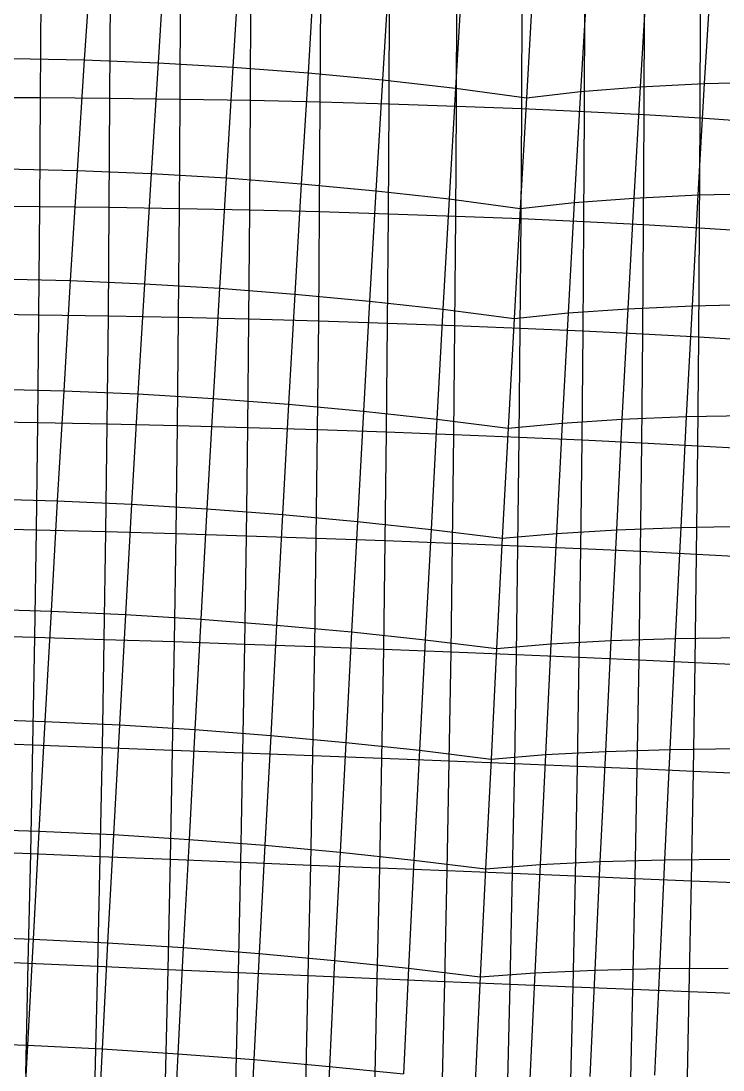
# Model space of a CAD drawing. Extents: x -429 to 429, y -1 to 209.
# Drawn here: x -141.33 to -120.57, y 73.77 to 104.79 of the extents above; entities that cross this region are included whole.
import ezdxf

# ---------------------------------------------------------------- set-up
doc = ezdxf.new("R2010")
doc.units = 0

msp = doc.modelspace()

# ---------------------------------------------------------------- linework, layer by layer
at = {"layer": 'default', "color": 5, "linetype": 'CONTINUOUS'}
for p, q in [((-139.239, 106.925, -2.343), (-139.457, 103.637, -2.966)), ((-137.062, 106.841, -2.792), (-137.275, 103.55, -3.415)), ((-134.854, 106.715, -3.014), (-135.061, 103.421, -3.636)), ((-132.638, 106.547, -3.008), (-132.84, 103.251, -3.625)), ((-130.44, 106.34, -2.772), (-130.637, 103.043, -3.384)), ((-128.283, 106.096, -2.31), (-128.476, 102.798, -2.913)), ((-122.824, 106.145, -4.59), (-123.018, 102.837, -5.204)), ((-120.928, 106.246, -5.799), (-121.121, 102.935, -6.422)), ((-126.19, 105.818, -1.628), (-126.381, 102.519, -2.22)), ((-126.19, 105.818, -1.628), (-126.381, 102.519, -2.22)), ((-124.584, 106.001, -3.195), (-124.778, 102.698, -3.799)), ((-141.584, 103.681, -2.292), (-139.457, 103.637, -2.966)), ((-139.457, 103.637, -2.966), (-139.671, 100.368, -3.571)), ((-139.457, 103.637, -2.966), (-137.275, 103.55, -3.415)), ((-137.275, 103.55, -3.415), (-137.483, 100.278, -4.021)), ((-137.275, 103.55, -3.415), (-135.061, 103.421, -3.636)), ((-135.061, 103.421, -3.636), (-135.264, 100.147, -4.24)), ((-135.061, 103.421, -3.636), (-132.84, 103.251, -3.625)), ((-132.84, 103.251, -3.625), (-133.038, 99.976, -4.225)), ((-132.84, 103.251, -3.625), (-130.637, 103.043, -3.384)), ((-130.637, 103.043, -3.384), (-130.83, 99.767, -3.977)), ((-130.637, 103.043, -3.384), (-128.476, 102.798, -2.913)), ((-128.476, 102.798, -2.913), (-128.665, 99.523, -3.498)), ((-128.476, 102.798, -2.913), (-126.381, 102.519, -2.22)), ((-126.381, 102.519, -2.22), (-124.778, 102.698, -3.799)), ((-124.778, 102.698, -3.799), (-124.967, 99.418, -4.384)), ((-124.778, 102.698, -3.799), (-123.018, 102.837, -5.204)), ((-123.018, 102.837, -5.204), (-123.208, 99.552, -5.8)), ((-123.018, 102.837, -5.204), (-121.121, 102.935, -6.422)), ((-121.121, 102.935, -6.422), (-121.31, 99.644, -7.026)), ((-121.121, 102.935, -6.422), (-119.109, 102.99, -7.437)), ((-126.381, 102.519, -2.22), (-126.567, 99.246, -2.794)), ((-126.381, 102.519, -2.22), (-126.567, 99.246, -2.794)), ((-141.802, 100.416, -2.895), (-139.671, 100.368, -3.571)), ((-139.671, 100.368, -3.571), (-139.871, 97.108, -4.126)), ((-139.671, 100.368, -3.571), (-137.483, 100.278, -4.021)), ((-137.483, 100.278, -4.021), (-137.68, 97.015, -4.577)), ((-137.483, 100.278, -4.021), (-135.264, 100.147, -4.24)), ((-135.264, 100.147, -4.24), (-135.458, 96.883, -4.796)), ((-135.264, 100.147, -4.24), (-133.038, 99.976, -4.225)), ((-133.038, 99.976, -4.225), (-133.229, 96.712, -4.781)), ((-133.038, 99.976, -4.225), (-130.83, 99.767, -3.977)), ((-130.83, 99.767, -3.977), (-131.018, 96.504, -4.532)), ((-130.83, 99.767, -3.977), (-128.665, 99.523, -3.498)), ((-123.208, 99.552, -5.8), (-121.31, 99.644, -7.026)), ((-121.31, 99.644, -7.026), (-121.485, 96.364, -7.587)), ((-121.31, 99.644, -7.026), (-119.295, 99.694, -8.048)), ((-128.665, 99.523, -3.498), (-128.849, 96.263, -4.052)), ((-128.665, 99.523, -3.498), (-126.567, 99.246, -2.794)), ((-126.567, 99.246, -2.794), (-124.967, 99.418, -4.384)), ((-124.967, 99.418, -4.384), (-125.146, 96.154, -4.939)), ((-124.967, 99.418, -4.384), (-123.208, 99.552, -5.8)), ((-123.208, 99.552, -5.8), (-123.385, 96.279, -6.358)), ((-126.567, 99.246, -2.794), (-126.748, 95.99, -3.345)), ((-126.567, 99.246, -2.794), (-126.748, 95.99, -3.345)), ((-142.005, 97.16, -3.448), (-139.871, 97.108, -4.126)), ((-139.871, 97.108, -4.126), (-140.064, 93.852, -4.656)), ((-139.871, 97.108, -4.126), (-137.68, 97.015, -4.577)), ((-137.68, 97.015, -4.577), (-137.871, 93.757, -5.108)), ((-137.68, 97.015, -4.577), (-135.458, 96.883, -4.796)), ((-135.458, 96.883, -4.796), (-135.646, 93.623, -5.327)), ((-135.458, 96.883, -4.796), (-133.229, 96.712, -4.781)), ((-133.229, 96.712, -4.781), (-133.414, 93.453, -5.312)), ((-133.229, 96.712, -4.781), (-131.018, 96.504, -4.532)), ((-131.018, 96.504, -4.532), (-131.2, 93.248, -5.063)), ((-131.018, 96.504, -4.532), (-128.849, 96.263, -4.052)), ((-128.849, 96.263, -4.052), (-129.028, 93.01, -4.582)), ((-128.849, 96.263, -4.052), (-126.748, 95.99, -3.345)), ((-125.146, 96.154, -4.939), (-123.385, 96.279, -6.358)), ((-123.385, 96.279, -6.358), (-123.556, 93.012, -6.894)), ((-123.385, 96.279, -6.358), (-121.485, 96.364, -7.587)), ((-121.485, 96.364, -7.587), (-121.653, 93.09, -8.125)), ((-121.485, 96.364, -7.587), (-119.467, 96.408, -8.612)), ((-126.748, 95.99, -3.345), (-126.924, 92.742, -3.875)), ((-126.748, 95.99, -3.345), (-126.924, 92.742, -3.875)), ((-126.748, 95.99, -3.345), (-125.146, 96.154, -4.939)), ((-125.146, 96.154, -4.939), (-125.32, 92.896, -5.472)), ((-142.201, 93.908, -3.977), (-140.064, 93.852, -4.656)), ((-140.064, 93.852, -4.656), (-140.255, 90.596, -5.177)), ((-140.064, 93.852, -4.656), (-137.871, 93.757, -5.108)), ((-137.871, 93.757, -5.108), (-138.058, 90.498, -5.629)), ((-137.871, 93.757, -5.108), (-135.646, 93.623, -5.327)), ((-135.646, 93.623, -5.327), (-135.83, 90.363, -5.849)), ((-135.646, 93.623, -5.327), (-133.414, 93.453, -5.312)), ((-133.414, 93.453, -5.312), (-133.594, 90.193, -5.833)), ((-133.414, 93.453, -5.312), (-131.2, 93.248, -5.063)), ((-131.2, 93.248, -5.063), (-131.377, 89.989, -5.581)), ((-131.2, 93.248, -5.063), (-129.028, 93.01, -4.582)), ((-123.556, 93.012, -6.894), (-121.653, 93.09, -8.125)), ((-121.653, 93.09, -8.125), (-121.817, 89.813, -8.642)), ((-121.653, 93.09, -8.125), (-119.633, 93.128, -9.151)), ((-129.028, 93.01, -4.582), (-129.203, 89.753, -5.097)), ((-129.028, 93.01, -4.582), (-126.924, 92.742, -3.875)), ((-126.924, 92.742, -3.875), (-125.32, 92.896, -5.472)), ((-125.32, 92.896, -5.472), (-125.489, 89.634, -5.985)), ((-125.32, 92.896, -5.472), (-123.556, 93.012, -6.894)), ((-123.556, 93.012, -6.894), (-123.722, 89.742, -7.409)), ((-126.924, 92.742, -3.875), (-127.096, 89.489, -4.385)), ((-126.924, 92.742, -3.875), (-127.096, 89.489, -4.385)), ((-142.394, 90.656, -4.496), (-140.255, 90.596, -5.177)), ((-140.255, 90.596, -5.177), (-140.438, 87.334, -5.671)), ((-140.255, 90.596, -5.177), (-138.058, 90.498, -5.629)), ((-138.058, 90.498, -5.629), (-138.239, 87.233, -6.125)), ((-138.058, 90.498, -5.629), (-135.83, 90.363, -5.849)), ((-135.83, 90.363, -5.849), (-136.008, 87.096, -6.345)), ((-135.83, 90.363, -5.849), (-133.594, 90.193, -5.833)), ((-133.594, 90.193, -5.833), (-133.77, 86.925, -6.329)), ((-133.594, 90.193, -5.833), (-131.377, 89.989, -5.581)), ((-131.377, 89.989, -5.581), (-131.55, 86.722, -6.077)), ((-131.377, 89.989, -5.581), (-129.203, 89.753, -5.097)), ((-129.203, 89.753, -5.097), (-129.373, 86.488, -5.592)), ((-129.203, 89.753, -5.097), (-127.096, 89.489, -4.385)), ((-125.489, 89.634, -5.985), (-123.722, 89.742, -7.409)), ((-123.722, 89.742, -7.409), (-123.888, 86.466, -7.914)), ((-123.722, 89.742, -7.409), (-121.817, 89.813, -8.642)), ((-121.817, 89.813, -8.642), (-121.98, 86.531, -9.152)), ((-121.817, 89.813, -8.642), (-119.794, 89.845, -9.671)), ((-127.096, 89.489, -4.385), (-127.264, 86.226, -4.88)), ((-127.096, 89.489, -4.385), (-127.264, 86.226, -4.88)), ((-127.096, 89.489, -4.385), (-125.489, 89.634, -5.985)), ((-125.489, 89.634, -5.985), (-125.656, 86.364, -6.485)), ((-142.58, 87.397, -4.99), (-140.438, 87.334, -5.671)), ((-140.438, 87.334, -5.671), (-140.619, 84.073, -6.153)), ((-140.438, 87.334, -5.671), (-138.239, 87.233, -6.125)), ((-138.239, 87.233, -6.125), (-138.418, 83.97, -6.608)), ((-138.239, 87.233, -6.125), (-136.008, 87.096, -6.345)), ((-136.008, 87.096, -6.345), (-136.185, 83.831, -6.828)), ((-136.008, 87.096, -6.345), (-133.77, 86.925, -6.329)), ((-133.77, 86.925, -6.329), (-133.944, 83.658, -6.812)), ((-133.77, 86.925, -6.329), (-131.55, 86.722, -6.077)), ((-131.55, 86.722, -6.077), (-131.721, 83.454, -6.561)), ((-131.55, 86.722, -6.077), (-129.373, 86.488, -5.592)), ((-121.98, 86.531, -9.152), (-119.954, 86.558, -10.183)), ((-129.373, 86.488, -5.592), (-129.542, 83.221, -6.076)), ((-129.373, 86.488, -5.592), (-127.264, 86.226, -4.88)), ((-127.264, 86.226, -4.88), (-125.656, 86.364, -6.485)), ((-125.656, 86.364, -6.485), (-125.819, 83.092, -6.971)), ((-125.656, 86.364, -6.485), (-123.888, 86.466, -7.914)), ((-123.888, 86.466, -7.914), (-124.048, 83.188, -8.402)), ((-123.888, 86.466, -7.914), (-121.98, 86.531, -9.152)), ((-121.98, 86.531, -9.152), (-122.138, 83.248, -9.641)), ((-127.264, 86.226, -4.88), (-127.429, 82.96, -5.364)), ((-127.264, 86.226, -4.88), (-127.429, 82.96, -5.364)), ((-142.764, 84.14, -5.471), (-140.619, 84.073, -6.153)), ((-140.619, 84.073, -6.153), (-140.798, 80.832, -6.623)), ((-140.619, 84.073, -6.153), (-138.418, 83.97, -6.608)), ((-138.418, 83.97, -6.608), (-138.594, 80.726, -7.078)), ((-138.418, 83.97, -6.608), (-136.185, 83.831, -6.828)), ((-136.185, 83.831, -6.828), (-136.358, 80.585, -7.299)), ((-136.185, 83.831, -6.828), (-133.944, 83.658, -6.812)), ((-133.944, 83.658, -6.812), (-134.115, 80.411, -7.284)), ((-133.944, 83.658, -6.812), (-131.721, 83.454, -6.561)), ((-131.721, 83.454, -6.561), (-131.889, 80.206, -7.032)), ((-131.721, 83.454, -6.561), (-129.542, 83.221, -6.076)), ((-129.542, 83.221, -6.076), (-129.707, 79.973, -6.548)), ((-129.542, 83.221, -6.076), (-127.429, 82.96, -5.364)), ((-125.819, 83.092, -6.971), (-124.048, 83.188, -8.402)), ((-124.048, 83.188, -8.402), (-124.206, 79.93, -8.877)), ((-124.048, 83.188, -8.402), (-122.138, 83.248, -9.641)), ((-122.138, 83.248, -9.641), (-122.294, 79.985, -10.117)), ((-122.138, 83.248, -9.641), (-120.109, 83.271, -10.674)), ((-127.429, 82.96, -5.364), (-127.592, 79.714, -5.835)), ((-127.429, 82.96, -5.364), (-127.592, 79.714, -5.835)), ((-127.429, 82.96, -5.364), (-125.819, 83.092, -6.971)), ((-125.819, 83.092, -6.971), (-125.979, 79.839, -7.444)), ((-142.945, 80.902, -5.939), (-140.798, 80.832, -6.623)), ((-140.798, 80.832, -6.623), (-140.972, 77.635, -7.075)), ((-140.798, 80.832, -6.623), (-138.594, 80.726, -7.078)), ((-138.594, 80.726, -7.078), (-138.766, 77.527, -7.531)), ((-138.594, 80.726, -7.078), (-136.358, 80.585, -7.299)), ((-136.358, 80.585, -7.299), (-136.528, 77.384, -7.752)), ((-136.358, 80.585, -7.299), (-134.115, 80.411, -7.284)), ((-134.115, 80.411, -7.284), (-134.282, 77.21, -7.737)), ((-134.115, 80.411, -7.284), (-131.889, 80.206, -7.032)), ((-131.889, 80.206, -7.032), (-132.053, 77.007, -7.486)), ((-131.889, 80.206, -7.032), (-129.707, 79.973, -6.548)), ((-129.707, 79.973, -6.548), (-129.868, 76.775, -7.001)), ((-129.707, 79.973, -6.548), (-127.592, 79.714, -5.835)), ((-127.592, 79.714, -5.835), (-125.979, 79.839, -7.444)), ((-125.979, 79.839, -7.444), (-126.134, 76.636, -7.899)), ((-125.979, 79.839, -7.444), (-124.206, 79.93, -8.877)), ((-124.206, 79.93, -8.877), (-124.36, 76.72, -9.334)), ((-124.206, 79.93, -8.877), (-122.294, 79.985, -10.117)), ((-122.294, 79.985, -10.117), (-122.446, 76.769, -10.576)), ((-122.294, 79.985, -10.117), (-120.262, 80.004, -11.152)), ((-127.592, 79.714, -5.835), (-127.749, 76.519, -6.288)), ((-127.592, 79.714, -5.835), (-127.749, 76.519, -6.288)), ((-143.121, 77.71, -6.39), (-140.972, 77.635, -7.075)), ((-140.972, 77.635, -7.075), (-141.139, 74.5, -7.498)), ((-140.972, 77.635, -7.075), (-138.766, 77.527, -7.531)), ((-138.766, 77.527, -7.531), (-138.931, 74.389, -7.955)), ((-138.766, 77.527, -7.531), (-136.528, 77.384, -7.752)), ((-136.528, 77.384, -7.752), (-136.69, 74.247, -8.177)), ((-136.528, 77.384, -7.752), (-134.282, 77.21, -7.737)), ((-134.282, 77.21, -7.737), (-134.441, 74.074, -8.162)), ((-134.282, 77.21, -7.737), (-132.053, 77.007, -7.486)), ((-132.053, 77.007, -7.486), (-132.209, 73.874, -7.91)), ((-132.053, 77.007, -7.486), (-129.868, 76.775, -7.001)), ((-129.868, 76.775, -7.001), (-130.02, 73.648, -7.424)), ((-129.868, 76.775, -7.001), (-127.749, 76.519, -6.288)), ((-127.749, 76.519, -6.288), (-126.134, 76.636, -7.899)), ((-126.134, 76.636, -7.899), (-126.282, 73.505, -8.324)), ((-126.134, 76.636, -7.899), (-124.36, 76.72, -9.334)), ((-124.36, 76.72, -9.334), (-124.506, 73.578, -9.761)), ((-124.36, 76.72, -9.334), (-122.446, 76.769, -10.576)), ((-122.446, 76.769, -10.576), (-122.59, 73.618, -11.005)), ((-122.446, 76.769, -10.576), (-120.412, 76.782, -11.612)), ((-127.749, 76.519, -6.288), (-127.898, 73.399, -6.71)), ((-127.749, 76.519, -6.288), (-127.898, 73.399, -6.71)), ((-143.29, 74.578, -6.813), (-141.139, 74.5, -7.498)), ((-141.139, 74.5, -7.498), (-141.295, 71.431, -7.882)), ((-141.139, 74.5, -7.498), (-138.931, 74.389, -7.955)), ((-138.931, 74.389, -7.955), (-139.084, 71.318, -8.339)), ((-138.931, 74.389, -7.955), (-136.69, 74.247, -8.177)), ((-136.69, 74.247, -8.177), (-136.84, 71.177, -8.561)), ((-136.69, 74.247, -8.177), (-134.441, 74.074, -8.162)), ((-134.441, 74.074, -8.162), (-134.589, 71.008, -8.546)), ((-134.441, 74.074, -8.162), (-132.209, 73.874, -7.91)), ((-132.209, 73.874, -7.91), (-132.354, 70.815, -8.294)), ((-132.209, 73.874, -7.91), (-130.02, 73.648, -7.424))]:
    msp.add_line(p, q, dxfattribs=at)
at = {"layer": 'default', "color": 3, "linetype": 'CONTINUOUS'}
for p, q in [((-140.749, 102.52, 33.22), (-140.734, 105.752, 33.036)), ((-138.696, 102.504, 33.549), (-138.681, 105.744, 33.365)), ((-136.622, 102.478, 33.695), (-136.608, 105.725, 33.511)), ((-134.544, 102.441, 33.656), (-134.53, 105.694, 33.471)), ((-132.479, 102.394, 33.433), (-132.465, 105.652, 33.247)), ((-130.442, 102.337, 33.026), (-130.428, 105.599, 32.84)), ((-128.451, 102.271, 32.44), (-128.437, 105.535, 32.254)), ((-126.52, 102.195, 31.679), (-126.507, 105.461, 31.492)), ((-124.666, 102.112, 30.748), (-124.653, 105.377, 30.562)), ((-122.903, 102.02, 29.657), (-122.89, 105.285, 29.471)), ((-121.245, 101.922, 28.413), (-121.233, 105.184, 28.226)), ((-142.765, 102.525, 32.709), (-140.749, 102.52, 33.22)), ((-140.77, 99.302, 33.382), (-140.749, 102.52, 33.22)), ((-140.749, 102.52, 33.22), (-138.696, 102.504, 33.549)), ((-138.716, 99.278, 33.712), (-138.696, 102.504, 33.549)), ((-138.696, 102.504, 33.549), (-136.622, 102.478, 33.695)), ((-136.642, 99.244, 33.859), (-136.622, 102.478, 33.695)), ((-136.622, 102.478, 33.695), (-134.544, 102.441, 33.656)), ((-134.564, 99.201, 33.82), (-134.544, 102.441, 33.656)), ((-134.544, 102.441, 33.656), (-132.479, 102.394, 33.433)), ((-132.499, 99.149, 33.597), (-132.479, 102.394, 33.433)), ((-132.479, 102.394, 33.433), (-130.442, 102.337, 33.026)), ((-130.462, 99.089, 33.19), (-130.442, 102.337, 33.026)), ((-130.442, 102.337, 33.026), (-128.451, 102.271, 32.44)), ((-128.47, 99.02, 32.604), (-128.451, 102.271, 32.44)), ((-128.451, 102.271, 32.44), (-126.52, 102.195, 31.679)), ((-126.539, 98.943, 31.843), (-126.52, 102.195, 31.679)), ((-126.52, 102.195, 31.679), (-124.666, 102.112, 30.748)), ((-124.684, 98.86, 30.913), (-124.666, 102.112, 30.748)), ((-124.666, 102.112, 30.748), (-122.903, 102.02, 29.657)), ((-122.921, 98.77, 29.821), (-122.903, 102.02, 29.657)), ((-122.903, 102.02, 29.657), (-121.245, 101.922, 28.413)), ((-121.263, 98.675, 28.577), (-121.245, 101.922, 28.413)), ((-121.245, 101.922, 28.413), (-119.706, 101.818, 27.025)), ((-142.786, 99.316, 32.87), (-140.77, 99.302, 33.382)), ((-140.796, 96.1, 33.521), (-140.77, 99.302, 33.382)), ((-140.77, 99.302, 33.382), (-138.716, 99.278, 33.712)), ((-138.743, 96.067, 33.852), (-138.716, 99.278, 33.712)), ((-138.716, 99.278, 33.712), (-136.642, 99.244, 33.859)), ((-136.668, 96.025, 33.998), (-136.642, 99.244, 33.859)), ((-136.642, 99.244, 33.859), (-134.564, 99.201, 33.82)), ((-134.59, 95.976, 33.96), (-134.564, 99.201, 33.82)), ((-134.564, 99.201, 33.82), (-132.499, 99.149, 33.597)), ((-132.524, 95.918, 33.737), (-132.499, 99.149, 33.597)), ((-132.499, 99.149, 33.597), (-130.462, 99.089, 33.19)), ((-130.487, 95.854, 33.331), (-130.462, 99.089, 33.19)), ((-130.462, 99.089, 33.19), (-128.47, 99.02, 32.604)), ((-128.494, 95.783, 32.745), (-128.47, 99.02, 32.604)), ((-128.47, 99.02, 32.604), (-126.539, 98.943, 31.843)), ((-126.563, 95.705, 31.984), (-126.539, 98.943, 31.843)), ((-126.539, 98.943, 31.843), (-124.684, 98.86, 30.913)), ((-124.708, 95.622, 31.054), (-124.684, 98.86, 30.913)), ((-124.684, 98.86, 30.913), (-122.921, 98.77, 29.821)), ((-122.944, 95.535, 29.963), (-122.921, 98.77, 29.821)), ((-122.921, 98.77, 29.821), (-121.263, 98.675, 28.577)), ((-121.285, 95.443, 28.718), (-121.263, 98.675, 28.577)), ((-121.263, 98.675, 28.577), (-119.723, 98.575, 27.19)), ((-142.812, 96.124, 33.009), (-140.796, 96.1, 33.521)), ((-140.829, 92.914, 33.634), (-140.796, 96.1, 33.521)), ((-140.796, 96.1, 33.521), (-138.743, 96.067, 33.852)), ((-138.776, 92.871, 33.965), (-138.743, 96.067, 33.852)), ((-138.743, 96.067, 33.852), (-136.668, 96.025, 33.998)), ((-136.701, 92.821, 34.113), (-136.668, 96.025, 33.998)), ((-136.668, 96.025, 33.998), (-134.59, 95.976, 33.96)), ((-134.622, 92.764, 34.075), (-134.59, 95.976, 33.96)), ((-134.59, 95.976, 33.96), (-132.524, 95.918, 33.737)), ((-132.556, 92.702, 33.852), (-132.524, 95.918, 33.737)), ((-132.524, 95.918, 33.737), (-130.487, 95.854, 33.331)), ((-130.518, 92.633, 33.446), (-130.487, 95.854, 33.331)), ((-130.487, 95.854, 33.331), (-128.494, 95.783, 32.745)), ((-128.525, 92.56, 32.861), (-128.494, 95.783, 32.745)), ((-128.494, 95.783, 32.745), (-126.563, 95.705, 31.984)), ((-126.594, 92.482, 32.1), (-126.563, 95.705, 31.984)), ((-126.563, 95.705, 31.984), (-124.708, 95.622, 31.054)), ((-124.738, 92.4, 31.169), (-124.708, 95.622, 31.054)), ((-124.708, 95.622, 31.054), (-122.944, 95.535, 29.963)), ((-122.973, 92.315, 30.078), (-122.944, 95.535, 29.963)), ((-122.944, 95.535, 29.963), (-121.285, 95.443, 28.718)), ((-121.314, 92.227, 28.833), (-121.285, 95.443, 28.718)), ((-121.285, 95.443, 28.718), (-119.745, 95.347, 27.33)), ((-142.846, 92.949, 33.121), (-140.829, 92.914, 33.634)), ((-140.87, 89.739, 33.719), (-140.829, 92.914, 33.634)), ((-140.829, 92.914, 33.634), (-138.776, 92.871, 33.965)), ((-138.816, 89.686, 34.051), (-138.776, 92.871, 33.965)), ((-138.776, 92.871, 33.965), (-136.701, 92.821, 34.113)), ((-136.741, 89.627, 34.198), (-136.701, 92.821, 34.113)), ((-136.701, 92.821, 34.113), (-134.622, 92.764, 34.075)), ((-134.662, 89.563, 34.161), (-134.622, 92.764, 34.075)), ((-134.622, 92.764, 34.075), (-132.556, 92.702, 33.852)), ((-132.595, 89.495, 33.938), (-132.556, 92.702, 33.852)), ((-132.556, 92.702, 33.852), (-130.518, 92.633, 33.446)), ((-130.556, 89.423, 33.532), (-130.518, 92.633, 33.446)), ((-130.518, 92.633, 33.446), (-128.525, 92.56, 32.861)), ((-128.563, 89.347, 32.947), (-128.525, 92.56, 32.861)), ((-128.525, 92.56, 32.861), (-126.594, 92.482, 32.1)), ((-126.631, 89.269, 32.186), (-126.594, 92.482, 32.1)), ((-126.594, 92.482, 32.1), (-124.738, 92.4, 31.169)), ((-124.774, 89.188, 31.255), (-124.738, 92.4, 31.169)), ((-124.738, 92.4, 31.169), (-122.973, 92.315, 30.078)), ((-123.009, 89.106, 30.163), (-122.973, 92.315, 30.078)), ((-122.973, 92.315, 30.078), (-121.314, 92.227, 28.833)), ((-121.349, 89.023, 28.918), (-121.314, 92.227, 28.833)), ((-121.314, 92.227, 28.833), (-119.773, 92.137, 27.445)), ((-142.887, 89.787, 33.206), (-140.87, 89.739, 33.719)), ((-140.919, 86.566, 33.773), (-140.87, 89.739, 33.719)), ((-140.87, 89.739, 33.719), (-138.816, 89.686, 34.051)), ((-138.864, 86.501, 34.105), (-138.816, 89.686, 34.051)), ((-138.816, 89.686, 34.051), (-136.741, 89.627, 34.198)), ((-136.788, 86.433, 34.253), (-136.741, 89.627, 34.198)), ((-136.741, 89.627, 34.198), (-134.662, 89.563, 34.161)), ((-134.708, 86.362, 34.216), (-134.662, 89.563, 34.161)), ((-134.662, 89.563, 34.161), (-132.595, 89.495, 33.938)), ((-132.641, 86.288, 33.993), (-132.595, 89.495, 33.938)), ((-132.595, 89.495, 33.938), (-130.556, 89.423, 33.532)), ((-130.602, 86.211, 33.588), (-130.556, 89.423, 33.532)), ((-130.556, 89.423, 33.532), (-128.563, 89.347, 32.947)), ((-128.608, 86.134, 33.002), (-128.563, 89.347, 32.947)), ((-128.563, 89.347, 32.947), (-126.631, 89.269, 32.186)), ((-126.675, 86.055, 32.241), (-126.631, 89.269, 32.186)), ((-126.631, 89.269, 32.186), (-124.774, 89.188, 31.255)), ((-124.818, 85.976, 31.311), (-124.774, 89.188, 31.255)), ((-124.774, 89.188, 31.255), (-123.009, 89.106, 30.163)), ((-123.052, 85.897, 30.218), (-123.009, 89.106, 30.163)), ((-123.009, 89.106, 30.163), (-121.349, 89.023, 28.918)), ((-121.391, 85.82, 28.973), (-121.349, 89.023, 28.918)), ((-121.349, 89.023, 28.918), (-119.807, 88.94, 27.53)), ((-142.936, 86.626, 33.26), (-140.919, 86.566, 33.773)), ((-140.975, 83.379, 33.795), (-140.919, 86.566, 33.773)), ((-140.919, 86.566, 33.773), (-138.864, 86.501, 34.105)), ((-138.92, 83.304, 34.126), (-138.864, 86.501, 34.105)), ((-138.864, 86.501, 34.105), (-136.788, 86.433, 34.253)), ((-136.844, 83.227, 34.273), (-136.788, 86.433, 34.253)), ((-136.788, 86.433, 34.253), (-134.708, 86.362, 34.216)), ((-134.764, 83.149, 34.234), (-134.708, 86.362, 34.216)), ((-134.708, 86.362, 34.216), (-132.641, 86.288, 33.993)), ((-132.696, 83.069, 34.012), (-132.641, 86.288, 33.993)), ((-132.641, 86.288, 33.993), (-130.602, 86.211, 33.588)), ((-130.657, 82.989, 33.606), (-130.602, 86.211, 33.588)), ((-130.602, 86.211, 33.588), (-128.608, 86.134, 33.002)), ((-128.662, 82.909, 33.02), (-128.608, 86.134, 33.002)), ((-128.608, 86.134, 33.002), (-126.675, 86.055, 32.241)), ((-126.729, 82.83, 32.26), (-126.675, 86.055, 32.241)), ((-126.675, 86.055, 32.241), (-124.818, 85.976, 31.311)), ((-124.871, 82.752, 31.33), (-124.818, 85.976, 31.311)), ((-124.818, 85.976, 31.311), (-123.052, 85.897, 30.218)), ((-123.104, 82.677, 30.239), (-123.052, 85.897, 30.218)), ((-123.052, 85.897, 30.218), (-121.391, 85.82, 28.973)), ((-121.441, 82.604, 28.995), (-121.391, 85.82, 28.973)), ((-121.391, 85.82, 28.973), (-119.848, 85.744, 27.584)), ((-142.994, 83.451, 33.284), (-140.975, 83.379, 33.795)), ((-141.04, 80.168, 33.789), (-140.975, 83.379, 33.795)), ((-140.975, 83.379, 33.795), (-138.92, 83.304, 34.126)), ((-138.984, 80.084, 34.116), (-138.92, 83.304, 34.126)), ((-138.92, 83.304, 34.126), (-136.844, 83.227, 34.273)), ((-136.907, 79.998, 34.26), (-136.844, 83.227, 34.273)), ((-136.844, 83.227, 34.273), (-134.764, 83.149, 34.234)), ((-134.827, 79.913, 34.219), (-134.764, 83.149, 34.234)), ((-134.764, 83.149, 34.234), (-132.696, 83.069, 34.012)), ((-132.759, 79.828, 33.996), (-132.696, 83.069, 34.012)), ((-132.696, 83.069, 34.012), (-130.657, 82.989, 33.606)), ((-130.72, 79.744, 33.589), (-130.657, 82.989, 33.606)), ((-130.657, 82.989, 33.606), (-128.662, 82.909, 33.02)), ((-128.726, 79.662, 33.005), (-128.662, 82.909, 33.02)), ((-128.662, 82.909, 33.02), (-126.729, 82.83, 32.26)), ((-126.791, 79.582, 32.245), (-126.729, 82.83, 32.26)), ((-126.729, 82.83, 32.26), (-124.871, 82.752, 31.33)), ((-124.933, 79.505, 31.318), (-124.871, 82.752, 31.33)), ((-124.871, 82.752, 31.33), (-123.104, 82.677, 30.239)), ((-123.164, 79.432, 30.229), (-123.104, 82.677, 30.239)), ((-123.104, 82.677, 30.239), (-121.441, 82.604, 28.995)), ((-121.5, 79.362, 28.988), (-121.441, 82.604, 28.995)), ((-121.441, 82.604, 28.995), (-119.897, 82.534, 27.608)), ((-143.06, 80.25, 33.281), (-141.04, 80.168, 33.789)), ((-141.111, 76.925, 33.756), (-141.04, 80.168, 33.789)), ((-141.04, 80.168, 33.789), (-138.984, 80.084, 34.116)), ((-139.054, 76.832, 34.077), (-138.984, 80.084, 34.116)), ((-138.984, 80.084, 34.116), (-136.907, 79.998, 34.26)), ((-136.978, 76.74, 34.216), (-136.907, 79.998, 34.26)), ((-136.907, 79.998, 34.26), (-134.827, 79.913, 34.219)), ((-134.898, 76.649, 34.173), (-134.827, 79.913, 34.219)), ((-134.827, 79.913, 34.219), (-132.759, 79.828, 33.996)), ((-132.831, 76.559, 33.947), (-132.759, 79.828, 33.996)), ((-132.759, 79.828, 33.996), (-130.72, 79.744, 33.589)), ((-130.792, 76.472, 33.54), (-130.72, 79.744, 33.589)), ((-130.72, 79.744, 33.589), (-128.726, 79.662, 33.005)), ((-128.798, 76.387, 32.956), (-128.726, 79.662, 33.005)), ((-128.726, 79.662, 33.005), (-126.791, 79.582, 32.245)), ((-126.863, 76.306, 32.199), (-126.791, 79.582, 32.245)), ((-126.791, 79.582, 32.245), (-124.933, 79.505, 31.318)), ((-125.004, 76.229, 31.275), (-124.933, 79.505, 31.318)), ((-124.933, 79.505, 31.318), (-123.164, 79.432, 30.229)), ((-123.233, 76.156, 30.191), (-123.164, 79.432, 30.229)), ((-123.164, 79.432, 30.229), (-121.5, 79.362, 28.988)), ((-121.565, 76.089, 28.955), (-121.5, 79.362, 28.988)), ((-121.5, 79.362, 28.988), (-119.952, 79.298, 27.604)), ((-143.132, 77.016, 33.256), (-141.111, 76.925, 33.756)), ((-141.187, 73.648, 33.705), (-141.111, 76.925, 33.756)), ((-141.111, 76.925, 33.756), (-139.054, 76.832, 34.077)), ((-139.13, 73.55, 34.019), (-139.054, 76.832, 34.077)), ((-139.054, 76.832, 34.077), (-136.978, 76.74, 34.216)), ((-137.054, 73.452, 34.154), (-136.978, 76.74, 34.216)), ((-136.978, 76.74, 34.216), (-134.898, 76.649, 34.173)), ((-134.974, 73.355, 34.107), (-134.898, 76.649, 34.173)), ((-134.898, 76.649, 34.173), (-132.831, 76.559, 33.947)), ((-132.908, 73.261, 33.879), (-132.831, 76.559, 33.947)), ((-132.831, 76.559, 33.947), (-130.792, 76.472, 33.54)), ((-130.869, 73.17, 33.472), (-130.792, 76.472, 33.54)), ((-130.792, 76.472, 33.54), (-128.798, 76.387, 32.956)), ((-128.875, 73.083, 32.889), (-128.798, 76.387, 32.956)), ((-128.798, 76.387, 32.956), (-126.863, 76.306, 32.199)), ((-126.941, 73, 32.134), (-126.863, 76.306, 32.199)), ((-126.863, 76.306, 32.199), (-125.004, 76.229, 31.275)), ((-125.08, 72.922, 31.214), (-125.004, 76.229, 31.275)), ((-125.004, 76.229, 31.275), (-123.233, 76.156, 30.191)), ((-123.307, 72.849, 30.134), (-123.233, 76.156, 30.191)), ((-123.233, 76.156, 30.191), (-121.565, 76.089, 28.955)), ((-121.636, 72.783, 28.904), (-121.565, 76.089, 28.955)), ((-121.565, 76.089, 28.955), (-120.013, 76.028, 27.577))]:
    msp.add_line(p, q, dxfattribs=at)

doc.saveas('drawing.dxf')
